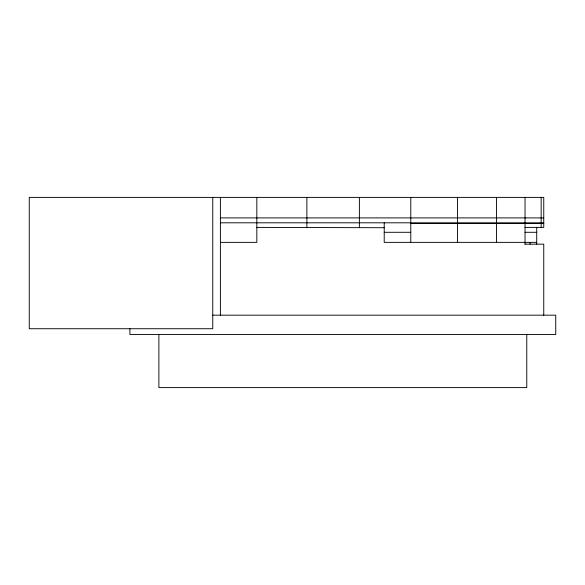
<?xml version="1.0" encoding="UTF-8"?>
<svg xmlns="http://www.w3.org/2000/svg" width="585" height="585" viewBox="0 0 585 585"><rect width="100%" height="100%" fill="white"/><g stroke="black" fill="none" stroke-linecap="round" stroke-linejoin="round"><path stroke-width="0.88" d="M220.399 217.905L543.757 217.905M220.399 222.812L543.757 222.812M410.78 223.477L543.757 223.477M524.979 227.397L543.757 227.397L543.757 197.394L29.25 197.394L29.25 328.733L212.757 328.733L212.757 197.394M256.83 227.397L384.221 227.726M384.221 232.296L410.78 232.296M525.008 232.296L536.723 232.296M220.399 242.365L256.83 242.365L256.83 197.394M536.723 242.365L384.221 242.365L384.221 222.812M524.862 244.164L543.757 244.164L543.757 315.169M212.757 315.169L555.75 315.169L555.75 334.474L129.907 334.474L129.907 328.733M541.147 197.394L541.147 227.397M536.723 227.397L536.723 244.164M530.098 242.365L530.098 244.164M526.771 334.474L526.771 387.606L158.886 387.606L158.886 334.474M525.045 197.394L525.045 244.164M496.533 197.394L496.533 242.365M457.558 197.394L457.558 242.365M410.78 197.394L410.78 242.365M359.387 197.394L359.387 227.726M306.876 197.394L306.876 227.726M220.399 197.394L220.399 315.169"/></g></svg>
